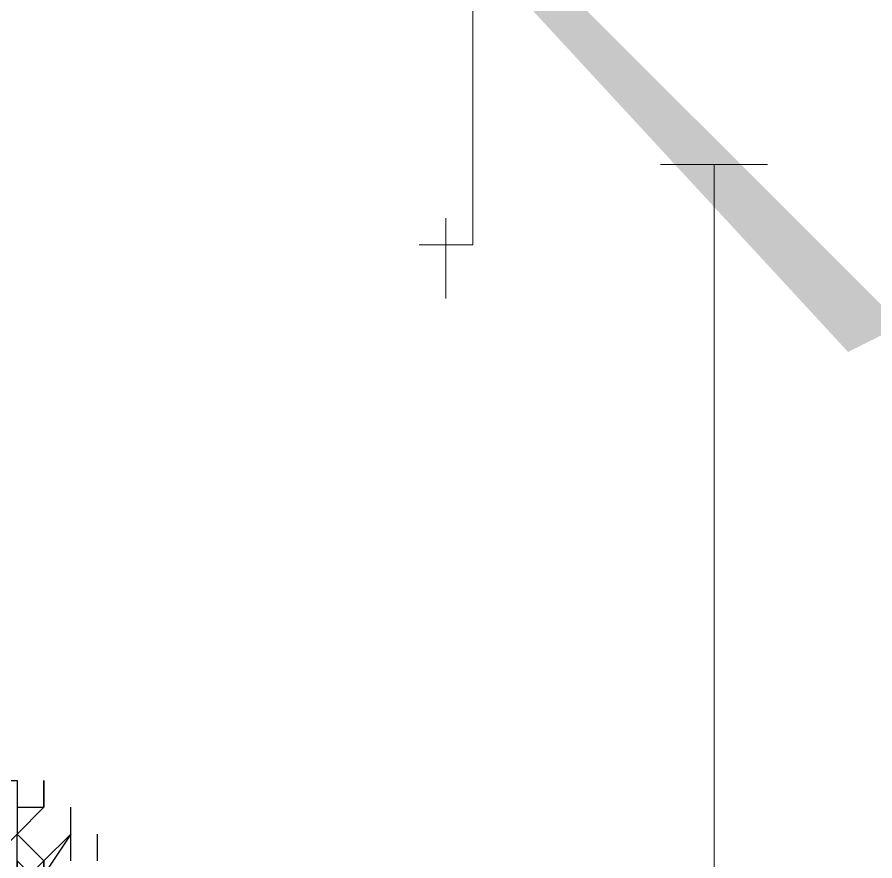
# Model space of a CAD drawing. Header units: inches. Extents: x 3324238 to 135265466, y -1036581 to 20094598.
# Drawn here: x 3353510.046 to 3353512.625, y -519256.345 to -519253.807 of the extents above; entities that cross this region are included whole.
import ezdxf

# ---------------------------------------------------------------- set-up
doc = ezdxf.new("R2010")
doc.units = ezdxf.units.IN
doc.header["$MEASUREMENT"] = 0
doc.layers.add('PDF_Geometry', color=7, linetype='Continuous')
doc.layers.add('PDF_Solid Fills', color=7, linetype='Continuous')

msp = doc.modelspace()

# ---------------------------------------------------------------- linework, layer by layer
at = {"layer": 'PDF_Geometry', "color": 32, "lineweight": 13, "true_color": 0xdd6e00}
for points in [[(3353522.7765, -519332.0817), (3353522.7765, -519254.4915, 1.00015), (3353499.8943, -519254.4915)], [(3353517.2977, -519332.0817), (3353517.2977, -519254.4915, 1.002038), (3353505.3731, -519254.4915), (3353505.3731, -519332.0817)], [(3353516.8143, -519332.0817), (3353516.8143, -519254.4915, 1.000988), (3353505.8566, -519254.4915), (3353505.8566, -519332.0817)]]:
    msp.add_lwpolyline(points, format="xyb", dxfattribs=at)
at = {"layer": 'PDF_Geometry', "color": 252, "lineweight": 13, "true_color": 0x979797}
for points in [[(3353511.2548, -519254.4915), (3353511.416, -519254.4915), (3353511.416, -519245.6286)], [(3353511.98, -519254.2498), (3353512.3023, -519254.2498)], [(3353511.3354, -519254.6526), (3353511.3354, -519254.4109)]]:
    msp.add_lwpolyline(points, dxfattribs=at)
at = {"layer": 'PDF_Geometry', "color": 152, "lineweight": 13, "true_color": 0x006edd}
msp.add_lwpolyline([(3353512.1411, -519254.2498), (3353512.1411, -519289.0566)], dxfattribs=at)
at = {"layer": 'PDF_Geometry', "lineweight": 25}
for points in [[(3353509.9657, -519255.9418), (3353509.9657, -519256.0223), (3353509.9657, -519256.1029), (3353510.0463, -519256.1029), (3353510.0463, -519256.1835), (3353510.0463, -519256.2641), (3353510.1269, -519256.3446), (3353510.1269, -519256.4252), (3353510.1269, -519256.3446), (3353510.1269, -519256.4252), (3353510.0463, -519256.4252), (3353510.0463, -519256.3446), (3353510.0463, -519256.4252), (3353510.0463, -519256.5058), (3353510.0463, -519256.4252), (3353510.0463, -519256.3446), (3353510.0463, -519256.4252), (3353510.1269, -519256.4252), (3353510.0463, -519256.3446)], [(3353510.1269, -519256.1835), (3353510.0463, -519256.2641), (3353509.9657, -519256.3446)], [(3353510.1269, -519256.1835), (3353510.0463, -519256.2641)], [(3353510.0463, -519256.1835), (3353510.1269, -519256.1835)], [(3353510.2074, -519256.3446), (3353510.2074, -519256.2641), (3353510.2074, -519256.1835)], [(3353510.2074, -519256.3446), (3353510.2074, -519256.2641), (3353510.0463, -519256.5058), (3353510.0463, -519256.4252), (3353510.0463, -519256.3446)], [(3353510.2074, -519256.2641), (3353510.1269, -519256.3446), (3353510.0463, -519256.4252)], [(3353510.0463, -519256.3446), (3353510.0463, -519256.2641)], [(3353510.0463, -519256.3446), (3353510.0463, -519256.2641)], [(3353510.0463, -519256.3446), (3353510.0463, -519256.2641)], [(3353510.0463, -519256.3446), (3353510.0463, -519256.2641)], [(3353510.288, -519256.3446), (3353510.288, -519256.2641)]]:
    msp.add_lwpolyline(points, dxfattribs=at)
msp.add_lwpolyline([(3353510.1269, -519256.1029), (3353510.1269, -519256.1835)], close=True, dxfattribs=at)
at = {"layer": 'PDF_Geometry', "color": 32, "lineweight": 13, "true_color": 0xdd6e00}
for centre, radius, start, end in [((3353511.3354, -519254.4835), 11.9246, 359.96181, 180.03819), ((3353511.3354, -519254.4915), 7.4126, 0, 180), ((3353511.3354, -519254.4915), 6.9291, 0, 180), ((3353511.3354, -519254.4915), 4.4314, 0, 180), ((3353511.3354, -519254.4915), 3.948, 0, 180)]:
    msp.add_arc(centre, radius, start, end, dxfattribs=at)
at = {"layer": 'PDF_Solid Fills', "color": 152, "lineweight": 30, "true_color": 0x006edd, "transparency": 33554559}
for points in [[(3353512.7051, -519254.7332), (3353511.5771, -519253.7663), (3353511.6577, -519253.6858)], [(3353512.544, -519254.8138), (3353512.7051, -519254.7332), (3353511.5771, -519253.7663)]]:
    msp.add_solid(points, dxfattribs=at)

doc.saveas('drawing.dxf')
